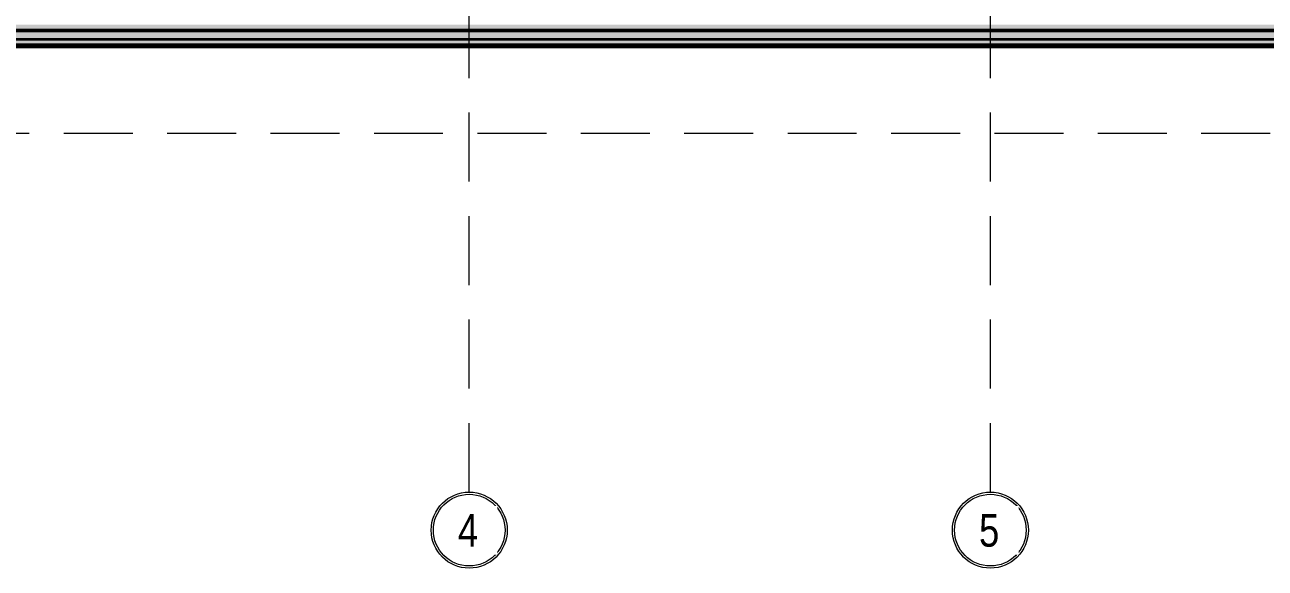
# Model space of a CAD drawing. Header units: millimetres. Extents: x -20510 to 108935, y -243239 to 20306.
# Drawn here: x 73580 to 82149, y -3751 to 0 of the extents above; entities that cross this region are included whole.
import ezdxf

# ---------------------------------------------------------------- set-up
doc = ezdxf.new("R2010")
doc.units = ezdxf.units.MM
doc.linetypes.add('Hidden', pattern=[714.375, 476.25, -238.125])
for name, color, linetype, lineweight in [('A-FLOR', 7, 'Continuous', 9), ('A-FLOR-LEVL', 8, 'Continuous', 9), ('A-FLOR-MCUT', 7, 'Continuous', 50), ('A-FLOR-PATT', 8, 'Continuous', 9), ('S-FNDN', 7, 'Continuous', 9), ('S-GRID', 1, 'Continuous', 9), ('S-GRID-IDEN', 1, 'Continuous', 9)]:
    doc.layers.add(name, color=color, linetype=linetype, lineweight=lineweight)
doc.styles.add('Arial_1', font='arial.ttf', dxfattribs={"width": 0.8, "height": 200})

# ---------------------------------------------------------------- blocks, each defined once
blk = doc.blocks.new('Grid - TRUC  D1-102336-MẶT CẮT 1-1')
at = {"layer": 'S-GRID-IDEN'}
for radius in [262.5, 247.5]:
    blk.add_circle((550, -3488.1), radius, dxfattribs=at)

msp = doc.modelspace()

# ---------------------------------------------------------------- hatches: boundary and pattern name
at = {"layer": 'A-FLOR-PATT'}
h = msp.add_hatch(color=256, dxfattribs=at)
h.paths.add_polyline_path([(80520.2, -40), (99650, -40), (99650, 0), (65450, 0), (65450, -40), (80140.4, -40)])
h.paths.add_polyline_path([(102255.7, -40), (102255.7, 0), (102050, 0), (102050, -40), (102169.1, -40)])
h = msp.add_hatch(color=256, dxfattribs=at)
h.paths.add_polyline_path([(65450, -140), (99650, -140), (99650, -40), (65450, -40), (65450, -75)])
h.paths.add_polyline_path([(102050, -140), (102255.7, -140), (102255.7, -40), (102050, -40), (102050, -75)])
at = {"layer": 'A-FLOR-PATT', "lineweight": 18}
h = msp.add_hatch(color=256, dxfattribs=at)
h.paths.add_polyline_path([(84698, -150), (99650, -150), (99650, -140), (65450, -140), (65450, -150), (81659.6, -150)])
h.paths.add_polyline_path([(102050, -150), (102255.7, -150), (102255.7, -140), (102050, -140)])

# ---------------------------------------------------------------- linework, layer by layer
at = {"layer": 'A-FLOR', "color": 7, "lineweight": 50}
msp.add_line((65450, -150), (99650, -150), dxfattribs=at)
at = {"layer": 'A-FLOR-LEVL', "linetype": 'Hidden'}
msp.add_line((102186.2, -750), (55433.5, -750), dxfattribs=at)
at = {"layer": 'A-FLOR-MCUT'}
for p, q in [((99650, -40), (65450, -40)), ((99650, -140), (65450, -140))]:
    msp.add_line(p, q, dxfattribs=at)
at = {"layer": 'S-FNDN', "lineweight": 35}
msp.add_line((65450, -100), (102255.7, -100), dxfattribs=at)
at = {"layer": 'S-GRID', "linetype": 'Hidden'}
for p, q in [((76650, -3225.6), (76650, 20306.3)), ((80250, -3225.6), (80250, 20306.3))]:
    msp.add_line(p, q, dxfattribs=at)

# ---------------------------------------------------------------- block references
at = {"layer": 'S-GRID-IDEN'}
for p in [(76100, 0), (79700, 0)]:
    msp.add_blockref('Grid - TRUC  D1-102336-MẶT CẮT 1-1', p, dxfattribs=at)

# ---------------------------------------------------------------- next in the draw order: texts
at = {"layer": 'S-GRID-IDEN', "char_height": 225, "width": 216.456, "attachment_point": 1, "style": 'Arial_1', "bg_fill": 3, "box_fill_scale": 1.25, "bg_fill_color": 9, "bg_fill_true_color": 13158600, "bg_fill_transparency": 0}
for s, insert in [('4', (76571.9, -3377.2)), ('5', (80171.9, -3377.2))]:
    msp.add_mtext(s, dxfattribs=dict(at, insert=insert))

doc.saveas('drawing.dxf')
